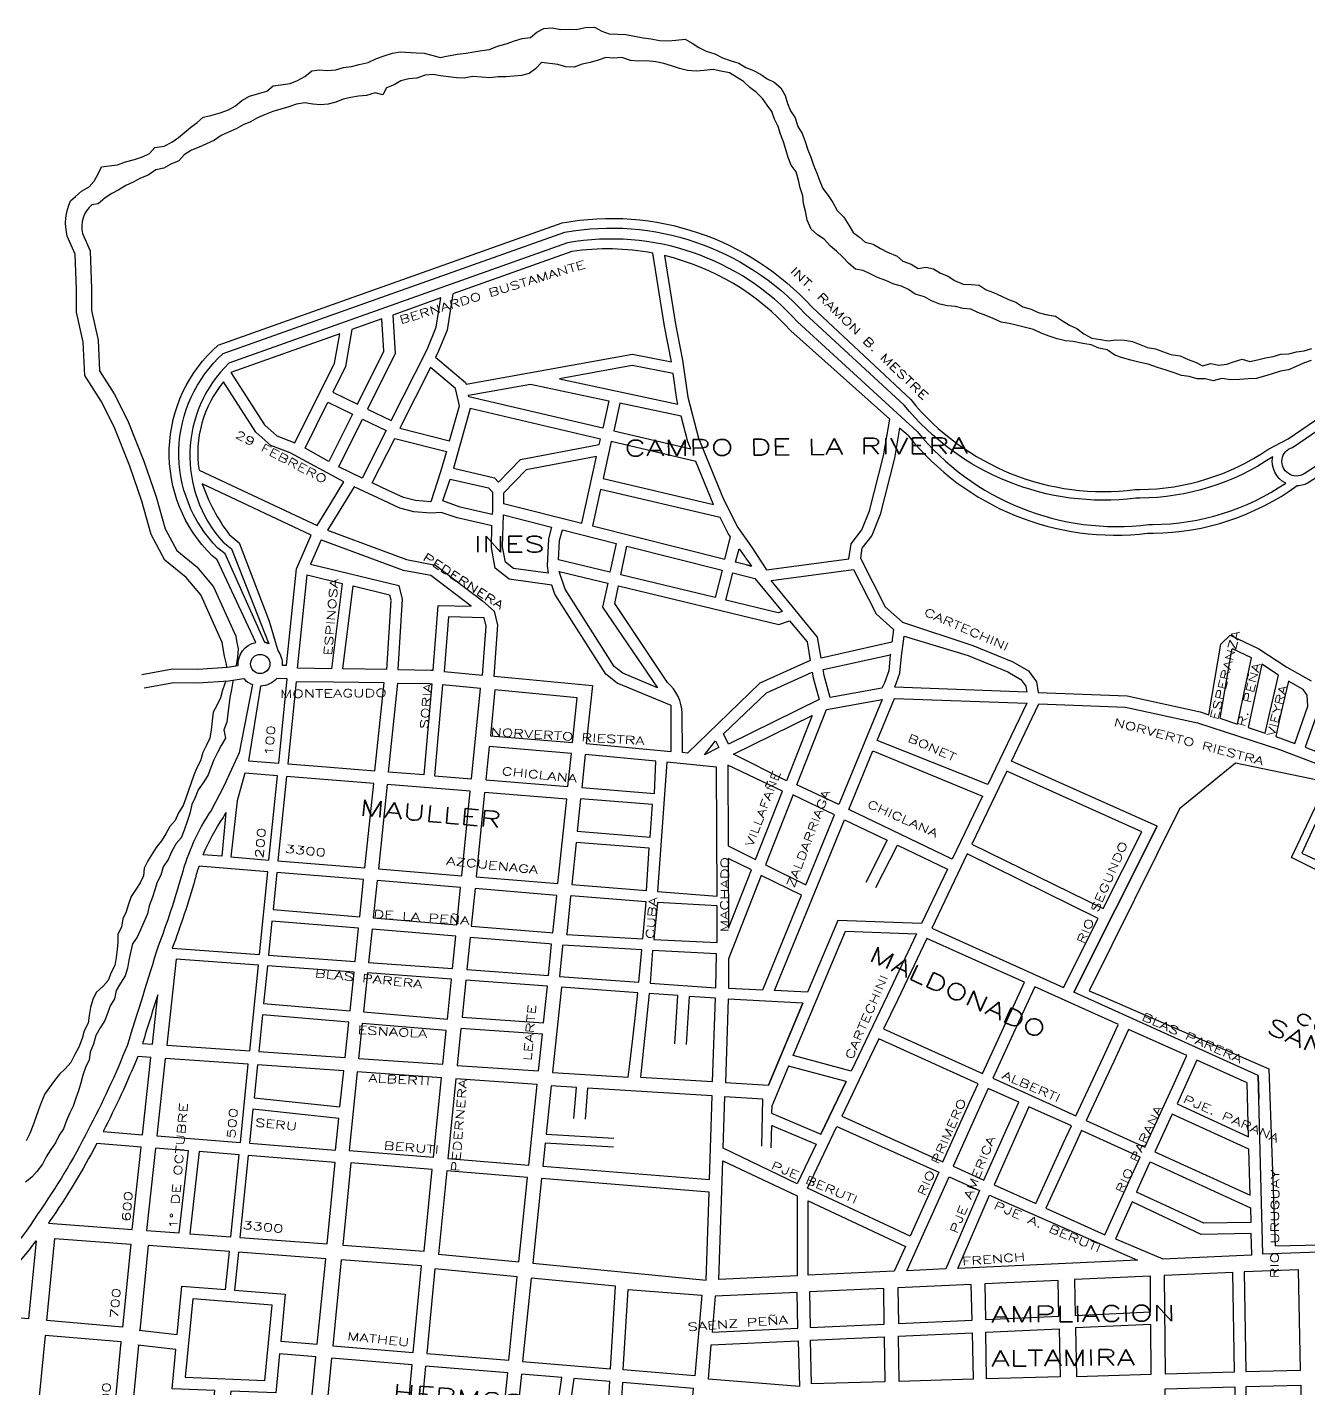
# Model space of a CAD drawing. Header units: millimetres. Extents: x 4374322 to 4409026, y 6503580 to 6534206.
# Drawn here: x 4391375 to 4392975, y 6524267 to 6525968 of the extents above; entities that cross this region are included whole.
import ezdxf

# ---------------------------------------------------------------- set-up
doc = ezdxf.new("R2010")
doc.units = ezdxf.units.MM
for name, color, linetype in [('LINEA CALLE', 252, 'Continuous'), ('NOMBRE BARRIO', 8, 'Continuous'), ('NOMBRE CALLE', 252, 'Continuous'), ('RIO', 252, 'Continuous')]:
    doc.layers.add(name, color=color, linetype=linetype)
doc.styles.add('ROMANS', font='romans')

msp = doc.modelspace()

# ---------------------------------------------------------------- linework, layer by layer
at = {"layer": 'LINEA CALLE', "transparency": 33554687}
for p, q in [((4392273.2, 6525296.2), (4392279.5, 6525294.7)), ((4392452.8, 6525184.6), (4392452.7, 6525183.8)), ((4392458, 6525129.3), (4392458.7, 6525129.3)), ((4392786, 6524969.6), (4392681.8, 6524762.3)), ((4392912.3, 6524658.3), (4392913.1, 6524628.7)), ((4392810.9, 6524622.7), (4392900.3, 6524581.8)), ((4392697.3, 6524602.1), (4392770.5, 6524568.8)), ((4391760.6, 6524568.5), (4391760.1, 6524569.5)), ((4391575.9, 6524564.1), (4391575.9, 6524564.1)), ((4391759.4, 6524549.4), (4391759.4, 6524549.4)), ((4392783.2, 6524562.9), (4392902.2, 6524508.7)), ((4392226.4, 6524512.5), (4392016.9, 6524529.6)), ((4391564.3, 6524461.6), (4391564.3, 6524461.6)), ((4392101, 6524414.4), (4392101.5, 6524414.4))]:
    msp.add_line(p, q, dxfattribs=at)
for points in [[(4391517.7, 6525159.4), (4391556.2, 6525166.1), (4391587.7, 6525165.9), (4391624.3, 6525168.5), (4391638.2, 6525170.3, -0.37616), (4391660, 6525199.3, -1.910543), (4391660, 6525199.3), (4391611.9, 6525302.3), (4391605.3, 6525307.8, -0.434443), (4391613.1, 6525570.7), (4392042.9, 6525723.5, -0.258893), (4392355, 6525618.1), (4392478.3, 6525502.6)], [(4392486.2, 6525462.9), (4392336.7, 6525600, 0.258136), (4392049.5, 6525698.5), (4391626.6, 6525548.2, 0.404303), (4391619.3, 6525324.7), (4391629.8, 6525316.1), (4391676.5, 6525197.6, 0.004499), (4391671.4, 6525199.3), (4391671.4, 6525199.3), (4391621.7, 6525309.8), (4391612.9, 6525317, -0.428273), (4391619.4, 6525560.2), (4392046, 6525711.8, -0.258551), (4392346.4, 6525609.6), (4392469.9, 6525495.8)], [(4392478.3, 6525502.6, 0.259177), (4392758.6, 6525390.2), (4392764.4, 6525390.3, 0.146905), (4392924.4, 6525440.2), (4392949.6, 6525453.6), (4393034.9, 6525512)], [(4392486.2, 6525462.9, 0.258673), (4392775.6, 6525346.5), (4392780.8, 6525346.6, 0.146887), (4392946.7, 6525398.3, -0.339004), (4392930.4, 6525431.2, -0.146887), (4392764.5, 6525379.5), (4392759.3, 6525379.4, -0.258673), (4392469.9, 6525495.8)], [(4392474.9, 6525457.7, 0.259818), (4392774.3, 6525335.8), (4392780.9, 6525335.8, 0.155263), (4392961.1, 6525395.2, 0.131823), (4392976.1, 6525399.8), (4392994.4, 6525411.7, -0.067168), (4393002.9, 6525409.3, 0.847588), (4393033.9, 6525428, -0.157), (4393032.5, 6525436.4), (4393049.9, 6525447.6, -0.059699), (4393053, 6525446.4), (4393074.8, 6525420.7), (4393120.1, 6525362.1, 0.332786), (4393262.1, 6525333.3, -0.364968), (4393330.5, 6525330.1, -0.180091), (4393392.7, 6525292.7), (4393490.1, 6525210.2)], [(4391626.9, 6525334), (4391639.5, 6525323.6), (4391676.7, 6525225.7), (4391687.6, 6525189, -0.176806), (4391693.2, 6525171), (4391698.5, 6525170.7), (4391711, 6525291.4), (4391729.3, 6525333.3), (4391593.1, 6525397.3)], [(4391645.1, 6525154.1, 0.12142), (4391656, 6525146.6), (4391639.4, 6525061.5), (4391620.2, 6525019.7), (4391604.2, 6524989.3, 0.083344), (4391567.3, 6524907.8, -0.023048), (4391538.2, 6524820, -0.001541), (4391499.3, 6524695.3, -0.025393), (4391450.4, 6524589.6, -0.035628), (4391387.6, 6524485.1, -0.08311), (4391296.8, 6524384.3, -0.11757), (4391174.9, 6524304.7, -0.038229), (4391030.4, 6524267.1, -0.014292), (4390989.4, 6524260.1)], [(4393113.5, 6524268.9), (4393113.4, 6524281.1, 0.350148), (4393100.4, 6524294.3), (4393037.2, 6524292.4), (4393034.5, 6524439.2), (4392918.2, 6524434.9), (4392913.1, 6524628.7), (4392912.3, 6524658.3), (4392912.3, 6524658.3), (4392681.8, 6524762.3), (4392786, 6524969.6), (4392604.1, 6525051), (4392604.1, 6525051), (4392604.1, 6525051), (4392638.4, 6525122.7), (4392746.7, 6525118.5), (4392836.3, 6525099), (4392938.9, 6525065.4), (4393013.4, 6525037.3), (4392966.8, 6524936), (4393059.3, 6524893.2), (4393027.4, 6524836.1, 0.406086), (4393034.6, 6524809.2), (4393304.4, 6524649.9)], [(4391619.2, 6524980.3), (4391622.6, 6524986.9), (4391617.7, 6524932.2), (4391594.4, 6524934.1, -0.051995), (4391619.2, 6524980.3)], [(4391518.5, 6524698.2), (4391530.9, 6524697.3), (4391537.6, 6524759.2, -0.000753), (4391518.5, 6524698.2)]]:
    msp.add_lwpolyline(points, format="xyb", dxfattribs=at)
for points in [[(4392054.7, 6525687.7), (4391906.1, 6525634.9)], [(4391906.1, 6525634.9), (4391899.1, 6525589.2), (4391886.7, 6525559.4), (4391884.7, 6525555.5), (4391922.2, 6525524.1), (4391922.7, 6525521.8), (4392130.5, 6525559.4), (4392179.2, 6525549.9), (4392170.8, 6525594.5), (4392156, 6525685.7)], [(4392170.7, 6525682.6), (4392184.6, 6525596.9), (4392193, 6525552), (4392199.6, 6525505.6), (4392213.3, 6525454.3), (4392244.3, 6525378.4), (4392262.1, 6525342.7), (4392279.3, 6525318.8), (4392298, 6525290), (4392401.1, 6525303.9), (4392403.9, 6525322.6), (4392417.3, 6525339.8), (4392426.6, 6525363.6), (4392444.4, 6525432.2), (4392452, 6525478.2)], [(4391831.2, 6525608.3), (4391834.2, 6525560.4), (4391799.7, 6525490.9), (4391829.2, 6525476.5), (4391874, 6525565.3), (4391885.6, 6525593), (4391891.1, 6525629.6)], [(4391891.1, 6525629.6), (4391831.2, 6525608.3)], [(4391780, 6525590.1), (4391772.1, 6525543.9), (4391756.4, 6525512.1), (4391787.1, 6525497.1), (4391820, 6525563.3), (4391817.5, 6525603.4)], [(4391817.5, 6525603.4), (4391780, 6525590.1)], [(4392452, 6525478.2), (4392328.6, 6525588.5)], [(4391629.1, 6525536.5), (4391670.9, 6525471), (4391686.2, 6525457.3), (4391709, 6525448.8), (4391758.6, 6525548.3), (4391764.9, 6525584.7)], [(4391764.9, 6525584.7), (4391629.1, 6525536.5)], [(4392181.3, 6525535.3), (4392130.4, 6525545.2), (4392039.5, 6525528.7), (4392187.4, 6525497), (4392185.9, 6525502.8), (4392181.3, 6525535.3)], [(4391589.3, 6525414.6), (4391736.7, 6525345.3), (4391736.7, 6525345.3), (4391753.4, 6525372.5), (4391770.2, 6525399.8), (4391703.2, 6525436), (4391678.8, 6525445.1), (4391660.1, 6525461.8), (4391619.9, 6525524.9)], [(4392101.3, 6525501.1), (4392093.6, 6525467), (4391926.2, 6525506.3), (4391925.8, 6525508.1), (4392003.3, 6525522.1), (4392101.3, 6525501.1)], [(4392191.5, 6525481.8), (4392114.9, 6525498.2), (4392107.3, 6525463.8), (4392203.5, 6525441.3), (4392200, 6525449.8), (4392191.5, 6525481.8)], [(4392464.3, 6525467.1), (4392458.1, 6525429.3), (4392440, 6525359.3), (4392429.6, 6525332.8), (4392417.2, 6525316.9), (4392415.4, 6525304.6), (4392446.2, 6525243.6), (4392468.1, 6525224.4), (4392555.9, 6525195.5), (4392605.6, 6525175.1), (4392625.3, 6525163.7), (4392635.3, 6525150), (4392637.4, 6525136.8), (4392748.5, 6525132.4), (4392839.9, 6525112.5), (4392850.8, 6525108.9), (4392865.8, 6525197), (4392877.4, 6525208.2), (4392913.2, 6525191.4), (4392947.9, 6525168.3), (4392978.3, 6525151.1)], [(4392474.9, 6525457.7), (4392464.3, 6525467.1)], [(4392231.9, 6525371.8), (4392231.5, 6525372.6), (4392210, 6525425.4), (4392104.2, 6525450.1), (4392093.9, 6525403.9), (4392231.9, 6525371.8)], [(4391955.4, 6525344.9), (4391911.7, 6525354.8), (4391891.8, 6525361.8), (4391878.6, 6525360.9), (4391857.5, 6525362.5), (4391840, 6525367), (4391819.7, 6525376.5), (4391783, 6525393.8), (4391766.3, 6525366.6), (4391749.5, 6525339.4), (4391848.2, 6525302.8), (4391884.7, 6525296), (4391943.5, 6525251.4), (4391957.9, 6525238.2), (4391962.2, 6525221), (4391957.4, 6525157.1), (4391993.3, 6525153.7), (4392080.6, 6525145.3), (4392073, 6525073.2), (4392179.1, 6525063), (4392178.8, 6525120.3), (4392111.7, 6525148.5), (4392097.3, 6525159.7), (4392033.8, 6525259.7), (4392030, 6525270.9), (4391976.5, 6525278.4), (4391959.3, 6525291.9), (4391954.4, 6525317.7), (4391955.1, 6525345)], [(4391741.9, 6525327.4), (4391728.6, 6525297.1), (4391838.9, 6525270.5), (4391842.8, 6525253.4), (4391837.4, 6525165.4), (4391879.2, 6525164.7), (4391881.7, 6525164.5), (4391888, 6525245.6), (4391929.3, 6525244.6), (4391878.9, 6525282.9), (4391844.5, 6525289.3), (4391742.2, 6525327.2)], [(4392263.8, 6525316.4), (4392279.5, 6525294.7), (4392259.5, 6525299.7), (4392263.8, 6525316.4)], [(4391828.7, 6525251.8), (4391823.3, 6525165.5), (4391768.7, 6525166.3), (4391781.9, 6525269.9), (4391827.2, 6525258.9), (4391828.6, 6525252.7)], [(4392469.9, 6525207.3), (4392549.8, 6525182.9), (4392599.4, 6525162.5), (4392615.7, 6525153.1), (4392622, 6525144.5), (4392623.1, 6525137.3), (4392458.5, 6525143.3), (4392464.6, 6525160.9), (4392466.6, 6525182.2), (4392469.9, 6525207.3)], [(4391520.6, 6525142.7), (4391557.6, 6525149.1), (4391588.3, 6525148.9), (4391626, 6525151.5), (4391645.1, 6525154.1)], [(4392950.3, 6525150.9), (4392947.7, 6525140.3), (4392939.5, 6525105.1), (4392934.4, 6525081.6), (4392957.9, 6525073.2), (4392974.1, 6525119.6), (4392973.3, 6525133.5), (4392968.5, 6525140.5), (4392950.3, 6525150.9)], [(4392388.3, 6524996.6), (4392336, 6525021.2), (4392373, 6525115.4), (4392380, 6525116.7), (4392442.4, 6525128.1), (4392388.3, 6524996.6)], [(4392988.3, 6525117.6), (4392971, 6525068.3), (4392988.2, 6525061.8)], [(4392159.7, 6525050.8), (4392071.7, 6525059.3), (4392067.4, 6525017.9), (4392158, 6525010.7), (4392159.7, 6525050.8)], [(4392330.9, 6525008.2), (4392296.7, 6524921.4), (4392347.1, 6524896.4), (4392383.1, 6524983.7), (4392331.1, 6525008.7)], [(4392155.5, 6524996.9), (4392065.9, 6525004), (4392061.7, 6524963.3), (4392152.7, 6524956.1), (4392155.5, 6524996.9)], [(4392434.8, 6524893), (4392461.5, 6524946), (4392524.1, 6524915.9), (4392491.7, 6524848), (4392387, 6524851.7), (4392349.3, 6524762.3), (4392308.1, 6524764.5), (4392395.7, 6524977.6), (4392448.8, 6524952.1), (4392422.3, 6524899.2)], [(4392054.9, 6524896.9), (4392148, 6524889.3), (4392151.7, 6524942.1), (4392060.3, 6524949.4), (4392060.3, 6524949.4), (4392054.9, 6524896.9)], [(4392250.5, 6524842.1), (4392279.2, 6524915), (4392250.2, 6524929.3), (4392250.5, 6524842.1)], [(4392669, 6524768), (4392712.5, 6524854.5), (4392548.7, 6524935), (4392504.4, 6524842.3), (4392669, 6524768)], [(4392048.3, 6524834.5), (4392143.7, 6524829), (4392147.1, 6524865.6), (4392147.8, 6524875.3), (4392053.5, 6524882.9), (4392053.4, 6524881.9), (4392048.5, 6524834.9), (4392048.4, 6524834.5)], [(4392026.2, 6524822.6), (4391927.8, 6524830.7), (4391923.8, 6524790.5), (4392025.7, 6524783.1), (4392029.7, 6524822.2), (4392026.1, 6524822.6)], [(4392043.8, 6524820.9), (4392043.4, 6524819.9), (4392039.5, 6524782.1), (4392138.6, 6524774.9), (4392142.4, 6524815.1), (4392043.7, 6524820.9)], [(4392498.4, 6524829.6), (4392461.5, 6524752.2), (4392444.4, 6524716.6), (4392567.9, 6524660.8), (4392609.3, 6524750.3), (4392620.3, 6524774.7), (4392587.4, 6524789.5), (4392498.4, 6524829.6)], [(4392024.3, 6524769.9), (4391922.5, 6524777.3), (4391917.9, 6524731.1), (4392019.6, 6524724), (4392024.3, 6524769.9)], [(4392137.4, 6524761.7), (4392041.8, 6524768.6), (4392030.8, 6524662.2), (4392030.7, 6524662), (4392125.1, 6524656), (4392127.3, 6524672.8), (4392130.5, 6524700.9), (4392133.6, 6524726.3), (4392137.5, 6524761.7)], [(4392183.7, 6524698), (4392187.4, 6524758.1), (4392151.3, 6524760.7), (4392140.5, 6524656.1), (4392230.8, 6524650.6), (4392234.2, 6524754.7), (4392201.4, 6524757), (4392197.7, 6524697.1)], [(4392343.5, 6524748.5), (4392300.4, 6524646.2), (4392343.5, 6524748.5), (4392250.3, 6524753.5), (4392246.8, 6524649.5), (4392300.4, 6524646.2)], [(4392737.6, 6524721.9), (4392633.1, 6524769), (4392622.1, 6524744.7), (4392580.9, 6524654.9), (4392647, 6524624.8), (4392684.5, 6524607.9), (4392719, 6524681.6), (4392737.5, 6524721.6)], [(4392750.2, 6524715.9), (4392731.8, 6524675.9), (4392697.3, 6524602.1), (4392770.5, 6524568.8), (4392805.1, 6524643.5), (4392823, 6524683.1), (4392750.2, 6524715.9)], [(4392397.6, 6524650.9), (4392366, 6524585), (4392397.6, 6524650.9), (4392325.7, 6524670.1), (4392304.6, 6524619.9), (4392304.4, 6524611.2), (4392366, 6524585)], [(4392106.8, 6524568.8), (4392021.5, 6524573.9), (4392018.5, 6524545), (4392226.9, 6524528.3), (4392230.4, 6524632.8), (4392074.6, 6524642.5), (4392071.5, 6524603.7)], [(4392057.5, 6524604.6), (4392060.6, 6524643.3), (4392028.9, 6524645.3), (4392022.7, 6524585.1), (4392107.5, 6524579.9)], [(4392304, 6524567.7), (4392304.6, 6524595.9), (4392360, 6524572.3), (4392336.3, 6524523.1), (4392244.1, 6524567.6), (4392246.2, 6524631.9), (4392246.2, 6524631.9), (4392293.1, 6524628.9), (4392291.8, 6524570)], [(4392783.2, 6524562.9), (4392902.2, 6524508.7), (4392900.7, 6524566.2), (4392805, 6524610), (4392783.3, 6524563)], [(4392760.6, 6524513.2), (4392767.8, 6524529), (4392777.4, 6524550.3), (4392902.6, 6524493.1), (4392903.1, 6524474.7), (4392844.2, 6524473.7), (4392760.3, 6524512.5)], [(4391999.6, 6524531), (4391898.6, 6524539.2), (4391888.2, 6524435), (4391988.7, 6524425.3), (4391999.6, 6524531)], [(4391514.6, 6524339.9), (4391562.1, 6524334.6), (4391567.8, 6524395.2), (4391622.4, 6524390.9), (4391627.2, 6524438.4), (4391525.5, 6524445.9), (4391515.3, 6524339.8)], [(4392894.7, 6524413), (4392897, 6524288.4), (4392965, 6524290.3), (4392962.7, 6524415.6), (4392894.7, 6524413)], [(4392553.9, 6524397.2), (4392462.3, 6524393), (4392462.8, 6524348.4), (4392462.8, 6524348.4), (4392554.8, 6524352.6), (4392553.9, 6524397.2)], [(4392684.1, 6524342.8), (4392685.3, 6524282.4), (4392778.5, 6524285), (4392778, 6524347.1), (4392684.1, 6524342.8)], [(4392571.9, 6524337.6), (4392663.8, 6524341.9), (4392665, 6524281.8), (4392573, 6524279.2), (4392571.9, 6524337.6)], [(4391513.5, 6524321.3), (4391503.5, 6524217.9), (4391603.3, 6524209.8), (4391608.8, 6524264.8), (4391555.7, 6524266.8), (4391560.4, 6524316.1), (4391512.6, 6524321.4)]]:
    msp.add_lwpolyline(points, dxfattribs=at)
for points in [[(4391878.3, 6525542.7), (4391840.1, 6525467), (4391902.1, 6525451.3), (4391914.4, 6525495), (4391909.6, 6525516.4)], [(4391721.7, 6525441.8), (4391750.2, 6525499.5), (4391780.9, 6525484.5), (4391751.5, 6525425.3)], [(4392089, 6525446.4), (4392090.6, 6525453.3), (4391927.9, 6525491.5), (4391906.9, 6525416.8), (4391958.4, 6525405), (4391963.4, 6525399.5), (4391990.9, 6525427.8)], [(4391763.8, 6525418.5), (4391793.5, 6525478.4), (4391822.9, 6525464), (4391792.9, 6525404.6)], [(4391825.6, 6525389.2), (4391805.5, 6525398.7), (4391833.6, 6525454.2), (4391898.3, 6525437.8), (4391891, 6525412.3), (4391878.7, 6525374.9), (4391859.8, 6525376.4), (4391844.7, 6525380.2)], [(4391997.9, 6525414.9), (4391969.7, 6525385.8), (4391969.7, 6525372.9), (4392067.2, 6525348.2), (4392085.7, 6525431.5)], [(4391955.7, 6525364), (4391955.5, 6525359.3), (4391915.6, 6525368.3), (4391893.8, 6525376), (4391902.9, 6525403.4), (4391951, 6525392.3), (4391955.7, 6525387.2)], [(4392090.9, 6525390.2), (4392080.7, 6525344.8), (4392245.9, 6525303.1), (4392253.1, 6525331.2), (4392250.1, 6525335.4), (4392240, 6525355.5)], [(4391982.2, 6525291.7), (4391972.1, 6525299.7), (4391968.4, 6525318.8), (4391969.5, 6525358.5), (4392029.5, 6525343.3), (4392025.6, 6525328.7), (4392024.1, 6525295.1), (4392025.2, 6525285.7)], [(4392039.6, 6525326.6), (4392043.1, 6525339.9), (4392110.1, 6525323), (4392102.5, 6525287.1), (4392038.4, 6525302.5)], [(4392242.5, 6525289.5), (4392233.8, 6525255.4), (4392116.2, 6525283.8), (4392123.6, 6525319.5)], [(4391712.2, 6525167.1), (4391724.3, 6525283.7), (4391768.2, 6525273.1), (4391754.6, 6525166.5)], [(4392107.8, 6525169.3), (4392046.5, 6525265.8), (4392039, 6525288), (4392099.7, 6525273.3), (4392093.4, 6525243.3), (4392162.1, 6525142.5), (4392118.8, 6525160.7)], [(4392317.5, 6525238), (4392312.8, 6525236.4), (4392247.4, 6525252.1), (4392256.1, 6525286.1), (4392283.5, 6525279.2)], [(4392366.3, 6525179.7), (4392361.8, 6525205.9), (4392303.9, 6525276.7), (4392406.8, 6525290.5), (4392435, 6525234.8), (4392456.8, 6525215.6), (4392454.7, 6525199.5)], [(4391895.6, 6525163.1), (4391943.5, 6525158.5), (4391948, 6525219.7), (4391945.4, 6525230.2), (4391900.9, 6525231.3)], [(4392442.2, 6525142.3), (4392377.4, 6525130.4), (4392370.2, 6525157.8), (4392368.8, 6525165.4), (4392452.7, 6525183.8), (4392450.8, 6525163.9), (4392445.6, 6525148.8)], [(4392864.3, 6525104.5), (4392886.4, 6525097.3), (4392904.1, 6525180.2), (4392880.2, 6525191.4), (4392878.8, 6525190.1)], [(4392250.8, 6525072.2), (4392244.4, 6525085.1), (4392297.9, 6525136.4), (4392355.1, 6525162.3), (4392356.5, 6525155.2), (4392363.7, 6525127.8)], [(4392916.7, 6525172.2), (4392899.8, 6525092.9), (4392921.1, 6525086), (4392925.8, 6525108.2), (4392934.1, 6525143.6), (4392937.7, 6525158.3)], [(4391820.4, 6525148.6), (4391757.1, 6525149.5), (4391710.5, 6525150.2), (4391700.1, 6525047.6), (4391747.9, 6525043.7), (4391809, 6525038.8)], [(4391837.4, 6525148.3), (4391877.5, 6525147.8), (4391880.2, 6525147.6), (4391870.2, 6525033.8), (4391825.8, 6525037.4)], [(4391883.5, 6525032.8), (4391929.5, 6525029), (4391940.8, 6525141.7), (4391893.4, 6525146.3)], [(4391958.9, 6525140), (4391953.1, 6525082.7), (4392055.8, 6525074.4), (4392061.6, 6525130.1)], [(4392574.7, 6525021.9), (4392436.5, 6525076.8), (4392458, 6525129.3), (4392623.1, 6525123.3)], [(4392257, 6525059.6), (4392355.1, 6525108), (4392323, 6525026.4)], [(4392238.5, 6525068), (4392220.5, 6525059), (4392234.5, 6525076.5)], [(4392054.4, 6525060.7), (4391951.7, 6525069.1), (4391947.6, 6525027.6), (4392050.1, 6525019.3)], [(4392530.1, 6524928.5), (4392401, 6524990.6), (4392431.1, 6525063.9), (4392567.8, 6525007.4)], [(4392173.6, 6525049.5), (4392162, 6524888.2), (4392236.3, 6524882.1), (4392235.8, 6525043.5)], [(4392249.8, 6525045.9), (4392250.1, 6524945), (4392284.3, 6524928), (4392317.9, 6525013.4)], [(4391628.9, 6524931.3), (4391676.6, 6524927.4), (4391687.2, 6525032.8), (4391646.6, 6525036.1), (4391637, 6525001.3)], [(4391796.4, 6524917.6), (4391807.4, 6525023.1), (4391698.5, 6525031.9), (4391687.8, 6524926.5)], [(4392598.1, 6525038.4), (4392554.6, 6524947.4), (4392718.8, 6524867), (4392767, 6524962.8)], [(4391813.2, 6524916.3), (4391917.3, 6524907.8), (4391927.9, 6525013.3), (4391824.2, 6525021.7)], [(4392048.5, 6525003.6), (4391946, 6525011.9), (4391935.4, 6524906.3), (4392037.6, 6524898)], [(4391794.8, 6524903), (4391686.4, 6524911.9), (4391681.7, 6524865.5), (4391790, 6524856.6)], [(4392250.7, 6524767.5), (4392293.3, 6524765.3), (4392341.9, 6524883.4), (4392291.6, 6524908.3), (4392250.6, 6524804.1)], [(4391806.8, 6524855.2), (4391911.2, 6524846.5), (4391915.9, 6524893.2), (4391811.7, 6524901.7)], [(4392031.2, 6524836.5), (4392036.1, 6524883.3), (4391934, 6524891.7), (4391929.3, 6524845), (4392027.4, 6524836.9)], [(4392236.4, 6524870.2), (4392161.8, 6524874.5), (4392157.2, 6524828.2), (4392236.5, 6524824.2)], [(4391788.5, 6524842.2), (4391680.2, 6524851.2), (4391675.9, 6524808.5), (4391784.2, 6524800.6)], [(4391801, 6524799.4), (4391905.7, 6524791.8), (4391909.8, 6524832.2), (4391805.4, 6524840.9)], [(4392485.6, 6524835.4), (4392448.6, 6524757.9), (4392403.7, 6524663.8), (4392331.2, 6524683.1), (4392396.7, 6524838.7)], [(4391548.8, 6524696.1), (4391652.5, 6524688.9), (4391663.3, 6524796.2), (4391560.5, 6524803.6)], [(4392234.7, 6524767.9), (4392235.6, 6524810.2), (4392155.8, 6524814.3), (4392152.7, 6524773.8)], [(4391782.8, 6524787.5), (4391674.6, 6524795.3), (4391669.8, 6524748.1), (4391777.8, 6524739)], [(4391794.6, 6524737.6), (4391899.4, 6524728.8), (4391904.4, 6524778.6), (4391799.7, 6524786.3)], [(4391776.3, 6524724.8), (4391668.4, 6524733.9), (4391663.8, 6524688.1), (4391771.7, 6524680.6)], [(4391788.5, 6524679.5), (4391893.7, 6524672.2), (4391898, 6524714.6), (4391793.1, 6524723.4)], [(4392018.1, 6524709.9), (4391916.4, 6524716.9), (4391911.8, 6524670.9), (4391911.8, 6524670.9), (4392013.4, 6524663.9)], [(4392438.4, 6524703.9), (4392426.9, 6524679.9), (4392392.1, 6524607.3), (4392518.3, 6524550.3), (4392551.8, 6524624.6), (4392562.3, 6524648)], [(4391536.5, 6524582.8), (4391640.9, 6524574.5), (4391650.8, 6524672.2), (4391547, 6524679.4)], [(4391769.9, 6524663.9), (4391662.1, 6524671.4), (4391657.9, 6524630.4), (4391765.2, 6524618.9)], [(4392835.8, 6524677.4), (4392818.6, 6524639.5), (4392810.9, 6524622.7), (4392900.3, 6524581.8), (4392898.6, 6524649.2)], [(4391776.6, 6524564.7), (4391882.1, 6524556.1), (4391892, 6524655.5), (4391786.8, 6524662.8)], [(4392001.2, 6524546.4), (4392011.6, 6524647.2), (4391910.1, 6524654.2), (4391900.2, 6524554.6)], [(4392613.1, 6524624.9), (4392575.1, 6524642.2), (4392564.6, 6524619), (4392531.1, 6524544.8), (4392569.5, 6524527.5), (4392603, 6524602.2)], [(4391763.8, 6524604.7), (4391656.5, 6524616.1), (4391652.2, 6524573.6), (4391759.6, 6524565)], [(4392615.8, 6524596.6), (4392582.3, 6524521.8), (4392634.4, 6524498.5), (4392668.7, 6524573.1), (4392678.9, 6524595.3), (4392625.9, 6524619.2)], [(4392349.2, 6524517.5), (4392386.1, 6524594.7), (4392513.4, 6524537.3), (4392477.4, 6524457.6)], [(4392691.6, 6524589.5), (4392681.5, 6524567.5), (4392647.1, 6524492.7), (4392720.9, 6524459.3), (4392755, 6524534.7), (4392764.7, 6524556.1)], [(4391575.9, 6524564.1), (4391534.9, 6524567.4), (4391523.7, 6524464.6), (4391564.3, 6524461.6)], [(4391577.6, 6524460.6), (4391629, 6524456.8), (4391639.4, 6524559.1), (4391589.2, 6524563.1)], [(4391749.3, 6524447.8), (4391759.4, 6524549.4), (4391650.6, 6524558.2), (4391640.3, 6524455.9)], [(4391779, 6524549), (4391768.8, 6524446.4), (4391870.3, 6524438.9), (4391880.5, 6524540.7)], [(4392238.6, 6524403.5), (4392243.5, 6524551.5), (4392336.3, 6524508.1), (4392336.4, 6524408.1), (4392238.6, 6524403.5), (4392238.6, 6524403.5)], [(4392564, 6524514.5), (4392521.9, 6524416.6), (4392473.3, 6524414.3), (4392526.2, 6524531.5)], [(4392222.7, 6524402.7), (4392226.4, 6524512.5), (4392016.9, 6524529.6), (4392016.9, 6524529.6), (4392006, 6524423.6)], [(4392350.3, 6524408.7), (4392350.1, 6524501.7), (4392471.7, 6524444.8), (4392457.7, 6524413.8)], [(4392537, 6524417.3), (4392576.8, 6524508.9), (4392761.3, 6524427.7)], [(4392903.5, 6524460.7), (4392841.2, 6524459.6), (4392754.9, 6524500.4), (4392733.9, 6524454.2), (4392793.3, 6524429.1), (4392894.4, 6524433.8), (4392904.2, 6524434.3)], [(4391503.9, 6524447.5), (4391493.8, 6524343.9), (4391398.9, 6524352.1), (4391409, 6524454.6)], [(4391736.8, 6524322.4), (4391747.5, 6524429.4), (4391638.4, 6524437.5), (4391633.6, 6524390), (4391696.9, 6524385), (4391691.2, 6524326.2)], [(4391856.9, 6524312.3), (4391867.1, 6524420.6), (4391766.9, 6524428), (4391756.3, 6524320.7)], [(4391986.8, 6524406.9), (4391883.6, 6524416.8), (4391873.6, 6524310.9), (4391976, 6524302.4)], [(4392795, 6524408.4), (4392795.9, 6524285.5), (4392882.6, 6524288), (4392880.5, 6524412.3)], [(4392103.2, 6524291.7), (4392109.6, 6524395.1), (4392004.1, 6524405.2), (4391993.3, 6524300.9)], [(4392570.7, 6524398), (4392571.6, 6524353.4), (4392663.4, 6524357.6), (4392662.5, 6524402.2)], [(4392683.8, 6524358.6), (4392777.9, 6524362.9), (4392777.6, 6524407.5), (4392682.9, 6524403.2)], [(4391680.5, 6524371.3), (4391581.4, 6524379.1), (4391572.1, 6524281.2), (4391671.4, 6524277.3)], [(4392125.2, 6524391), (4392217.4, 6524383.8), (4392208.4, 6524283), (4392119, 6524290.4)], [(4392233.9, 6524382.4), (4392230.3, 6524337.6), (4392337.4, 6524342.6), (4392336.4, 6524387.1)], [(4392351.8, 6524387.8), (4392352.8, 6524343.3), (4392444.9, 6524347.5), (4392444.5, 6524392.1)], [(4391397.1, 6524333.6), (4391386.6, 6524227.5), (4391481.8, 6524219.7), (4391492.1, 6524325.4)], [(4392354.3, 6524272.9), (4392353.1, 6524327.5), (4392445.1, 6524331.7), (4392445.7, 6524275.5)], [(4392463.6, 6524276.1), (4392463, 6524332.6), (4392555.1, 6524336.8), (4392556.2, 6524278.7)], [(4391685, 6524261.8), (4391628.8, 6524264), (4391623.2, 6524208.2), (4391724.7, 6524199.9), (4391735.3, 6524306.7), (4391689.7, 6524310.5)], [(4392225.6, 6524278.8), (4392229.1, 6524321.7), (4392337.8, 6524326.8), (4392339.1, 6524269.9)], [(4391754.7, 6524305), (4391744.1, 6524198.3), (4391845.3, 6524190), (4391855.4, 6524296.6)], [(4391872.1, 6524295.2), (4391862, 6524188.6), (4391963.7, 6524180.3), (4391975.1, 6524286.6)], [(4391992.2, 6524285.2), (4391980.8, 6524178.9), (4392027.4, 6524175.1), (4392042.5, 6524281)], [(4392057.5, 6524279.7), (4392042.4, 6524173.9), (4392095.7, 6524169.5), (4392102.2, 6524276)], [(4392118, 6524274.7), (4392111.4, 6524168.2), (4392197.5, 6524161.2), (4392207, 6524267.2)], [(4392796.3, 6524221.1), (4392796, 6524266.7), (4392882.9, 6524269.1), (4392883.6, 6524222.6)], [(4392897.3, 6524269.6), (4392965.4, 6524271.5), (4392966.5, 6524209), (4392898.4, 6524206.7)]]:
    msp.add_lwpolyline(points, close=True, dxfattribs=at)
for points in [[(4392955, 6525442.8), (4393040.7, 6525501.4, -0.715135), (4393065.6, 6525472.1), (4392969.6, 6525409.9, -1.147536)], [(4392199.3, 6525061.1), (4392193.1, 6525061.7), (4392192.8, 6525110.8, 0.204177), (4392174.4, 6525149.2), (4392108.7, 6525248), (4392113.3, 6525270.1), (4392313.5, 6525221.8), (4392326.9, 6525226.4), (4392348.7, 6525199.9), (4392352.6, 6525176.6), (4392289.9, 6525148.2)], [(4391666, 6525144.8), (4391650.9, 6525051.5), (4391688.8, 6525048.5), (4391699.5, 6525153.6), (4391686.5, 6525154.3, -0.214315)], [(4391584.1, 6524903.2, -0.022166), (4391555.7, 6524817.3), (4391664.7, 6524809.3), (4391675.1, 6524912.8), (4391589.1, 6524919.8, 0.017155)], [(4391469.3, 6524588.2), (4391518.6, 6524584.3), (4391529.1, 6524680.6), (4391512.6, 6524681.8, -0.022139)], [(4391402.1, 6524475.4, -0.001154), (4391401, 6524473.7), (4391505.8, 6524465.9), (4391517, 6524568.9), (4391461.5, 6524573.3, -0.032812)], [(4391308.5, 6524371.5, 0.065277), (4391385.8, 6524451.7), (4391376.2, 6524354.1), (4391297.9, 6524360.8, 0.011366)]]:
    msp.add_lwpolyline(points, format="xyb", close=True, dxfattribs=at)
at = {"layer": 'LINEA CALLE', "linetype": 'Continuous', "ltscale": 0.2, "transparency": 33554687}
msp.add_lwpolyline([(4392719.9, 6524756.3), (4392925.4, 6524666.5), (4392933.5, 6524445.5), (4393046.8, 6524447.9), (4393049.1, 6524305.3), (4393122.5, 6524305.8), (4393124.7, 6524281.6), (4393310.7, 6524284.5), (4393297.1, 6524643.5), (4393000.4, 6524812.3), (4393038.3, 6524888), (4392954, 6524930.6), (4392998.6, 6525024.7), (4392883.9, 6525048.4), (4392813.9, 6524991.6), (4392701.3, 6524764.2), (4392719.9, 6524756.3)], dxfattribs=at)
at = {"layer": 'LINEA CALLE', "transparency": 33554687}
msp.add_circle((4391665.7, 6525172.4), 12, dxfattribs=at)
for centre, radius, start, end in [((4392099.4, 6525383.3), 307.6, 79.387, 98.3434), ((4392099.4, 6525383.3), 307.6, 41.832, 76.5893), ((4391726.3, 6525435.9), 138.7, 140.1092, 188.8557), ((4391812.1, 6525473.5), 231.8, 199.1767, 216.9889), ((4391665.7, 6525172.4), 27.5, 66.8496, 78.0776)]:
    msp.add_arc(centre, radius, start, end, dxfattribs=at)
at = {"layer": 'RIO', "transparency": 33554687}
for points in [[(4391624.1, 6525168.4), (4391623.7, 6525172), (4391620.9, 6525182.1), (4391618.1, 6525199.2), (4391591.3, 6525258.8), (4391573.1, 6525280.5), (4391546.5, 6525302.1), (4391529.3, 6525334.2), (4391517.7, 6525375.8), (4391502.8, 6525419.4), (4391483.1, 6525468.6), (4391467.1, 6525500.6), (4391446.4, 6525532.6), (4391444.5, 6525574.6), (4391436, 6525612), (4391436, 6525640.7), (4391434.5, 6525684.4), (4391424.7, 6525706.7, -0.171094), (4391428.6, 6525750.9), (4391434.9, 6525756.3), (4391442.3, 6525763.1), (4391451.8, 6525768.4), (4391458.2, 6525775.7), (4391463.1, 6525784.5), (4391467.4, 6525793.3), (4391477.1, 6525794.6), (4391487.2, 6525795.9), (4391497.3, 6525799.7), (4391508.4, 6525802.5), (4391518.4, 6525805.9), (4391527.5, 6525810.2), (4391533.9, 6525817.5), (4391545.5, 6525819.3), (4391555.1, 6525824.2), (4391563.6, 6525830), (4391578.5, 6525842.6), (4391586.9, 6525849), (4391594.4, 6525855.3), (4391604, 6525857.6), (4391615.6, 6525860.9), (4391626.2, 6525864.8), (4391634.7, 6525869.6), (4391642.6, 6525876.4), (4391652.2, 6525881.8), (4391662.3, 6525884.6), (4391673.9, 6525888), (4391681.8, 6525894.8), (4391691.4, 6525896.1), (4391703.1, 6525897.4), (4391712.1, 6525901.2), (4391721.2, 6525906.1), (4391730.1, 6525913.4), (4391739.8, 6525914.7), (4391749.4, 6525914), (4391760.1, 6525914.8), (4391769.7, 6525917.6), (4391779.8, 6525918.9), (4391789.4, 6525921.2), (4391800.5, 6525924), (4391811.1, 6525928.9), (4391820.6, 6525932.2), (4391830.7, 6525935.5), (4391840.3, 6525937.3), (4391860.7, 6525935.8), (4391870.4, 6525935.6), (4391880.1, 6525932.8), (4391890.4, 6525930), (4391900.5, 6525932.3), (4391912.1, 6525934.2), (4391922.8, 6525935.5), (4391932.4, 6525937.3), (4391942.5, 6525938.6), (4391952.1, 6525939.9), (4391962.2, 6525944.2), (4391972.8, 6525947), (4391983.4, 6525950.9), (4391993, 6525953.7), (4392003.1, 6525955), (4392011, 6525961.8), (4392020.1, 6525966.1), (4392030.2, 6525966.9), (4392041, 6525965.2), (4392051.1, 6525965.5), (4392060.8, 6525965.2), (4392071.4, 6525967.5), (4392083.1, 6525967.9), (4392092.4, 6525963), (4392101.6, 6525959.7), (4392112.3, 6525959), (4392122.5, 6525958.8), (4392133.2, 6525956.5), (4392144, 6525954.8), (4392154.2, 6525953.5), (4392164.4, 6525951.2), (4392175.1, 6525951), (4392184.7, 6525951.8), (4392196.4, 6525953.1), (4392205.2, 6525947.8), (4392213.5, 6525942.4), (4392222.7, 6525938.1), (4392233.5, 6525934.8), (4392243.3, 6525929.5), (4392252.6, 6525926.2), (4392263.3, 6525922.9), (4392272.1, 6525917.5), (4392281.9, 6525913.7), (4392290.6, 6525909.4), (4392298.9, 6525903.5), (4392307.7, 6525899.2), (4392316, 6525892.3), (4392321.4, 6525882.7), (4392324.2, 6525872.6), (4392328, 6525863.6), (4392333.8, 6525854.6), (4392337.2, 6525844), (4392342.5, 6525835), (4392346.3, 6525824.9), (4392349.7, 6525814.8), (4392353.5, 6525805.7), (4392356.8, 6525795.6), (4392361.1, 6525785.6), (4392364.5, 6525775.5), (4392368.3, 6525766.4), (4392375.1, 6525757.5), (4392380.9, 6525749), (4392386.3, 6525738.9), (4392394.7, 6525730.5), (4392401, 6525720.5), (4392406.4, 6525711.5), (4392414.2, 6525705.6), (4392421.5, 6525699.2), (4392431.2, 6525696.9), (4392440.5, 6525691.5), (4392449.3, 6525686.7), (4392461.1, 6525681.9), (4392468.4, 6525675.5), (4392478.7, 6525671.7), (4392487.4, 6525666.4), (4392497.1, 6525668.2), (4392506.8, 6525665.9), (4392515.6, 6525660.5), (4392524.8, 6525656.7), (4392533.1, 6525651.3), (4392543.9, 6525647), (4392554.1, 6525646.3), (4392563.8, 6525645.5), (4392572.6, 6525639.7), (4392581.8, 6525636.4), (4392591.6, 6525632), (4392600.4, 6525627.7), (4392609.6, 6525624.4), (4392618.4, 6525618.5), (4392628.7, 6525615.8), (4392637.4, 6525611.4), (4392647.2, 6525609.1), (4392658.9, 6525606.9), (4392667.7, 6525601), (4392676.5, 6525595.7), (4392685.8, 6525591.3), (4392694.6, 6525585), (4392704.4, 6525579.6), (4392715.1, 6525577.9), (4392724.8, 6525576.1), (4392734.5, 6525577.4), (4392745.2, 6525576.7), (4392755.4, 6525575.4), (4392773.9, 6525567.8), (4392784.1, 6525566), (4392793.9, 6525562.2), (4392803.1, 6525558.9), (4392814.9, 6525557.2), (4392824.6, 6525552.9), (4392833.9, 6525549.6), (4392842.7, 6525544.7), (4392853.3, 6525547.6), (4392863, 6525545.8), (4392873.1, 6525547.1), (4392882.7, 6525550.4), (4392892.3, 6525553.2), (4392902, 6525550.4), (4392911.6, 6525552.2), (4392921.2, 6525555), (4392930.8, 6525556.3), (4392940.4, 6525559.6), (4392950.6, 6525559.9), (4392960.2, 6525562.2), (4392969.8, 6525563.5), (4392979.4, 6525566.3)], [(4392978.3, 6525551.5), (4392968.7, 6525548.2), (4392959.6, 6525543.8), (4392950.1, 6525540), (4392940, 6525538.2), (4392929.9, 6525534.9), (4392920.3, 6525532.1), (4392909.7, 6525529.2), (4392899.6, 6525528.5), (4392888.9, 6525527.7), (4392878.2, 6525527.4), (4392867, 6525529.1), (4392855.9, 6525526.3), (4392846.2, 6525528.5), (4392836, 6525528.8), (4392826.2, 6525531.6), (4392816.5, 6525532.8), (4392807.3, 6525536.1), (4392797.5, 6525539.4), (4392786.3, 6525542.7), (4392775, 6525547), (4392764.7, 6525549.2), (4392753, 6525552), (4392742.7, 6525554.7), (4392733, 6525558), (4392723.6, 6525564.9), (4392713.4, 6525566.7), (4392703.6, 6525571), (4392693.4, 6525572.7), (4392681.1, 6525575.4), (4392671.4, 6525576.2), (4392661.2, 6525578.5), (4392651, 6525581.7), (4392641.2, 6525585.6), (4392631.4, 6525590.4), (4392621.7, 6525592.7), (4392611.4, 6525595.4), (4392601.2, 6525597.7), (4392591, 6525599.5), (4392581.2, 6525603.8), (4392571.9, 6525607.6), (4392562.2, 6525611.4), (4392553.4, 6525615.7), (4392543.7, 6525616.5), (4392534, 6525618.8), (4392524.3, 6525620), (4392514.6, 6525621.8), (4392504.3, 6525626.1), (4392495.5, 6525631), (4392483.7, 6525634.2), (4392475.4, 6525640.1), (4392466.7, 6525644.4), (4392457, 6525646.7), (4392447.2, 6525651.5), (4392436.9, 6525655.3), (4392427.6, 6525659.6), (4392418.9, 6525664), (4392409.1, 6525665.8), (4392400.8, 6525672.7), (4392393, 6525681.1), (4392385.7, 6525688), (4392377.9, 6525694.4), (4392370, 6525702.9), (4392361.7, 6525708.7), (4392353.9, 6525715.7), (4392349, 6525726.7), (4392346.7, 6525737.9), (4392344.4, 6525747.5), (4392343.6, 6525757.1), (4392340.3, 6525767.2), (4392338, 6525776.8), (4392335.2, 6525787.4), (4392328.8, 6525795.4), (4392325, 6525805), (4392322.2, 6525815.1), (4392319.4, 6525824.7), (4392315.6, 6525834.2), (4392312.8, 6525843.8), (4392307.9, 6525852.8), (4392304.6, 6525862.4), (4392298.8, 6525870.4), (4392293, 6525878.9), (4392285.7, 6525886.3), (4392277.4, 6525892.7), (4392269.5, 6525900.2), (4392252, 6525910.9), (4392241.2, 6525913.1), (4392231.5, 6525914.9), (4392220.3, 6525913.6), (4392210.2, 6525912.8), (4392199.5, 6525914), (4392189.3, 6525916.3), (4392179.5, 6525919.6), (4392169.8, 6525922.4), (4392160, 6525924.7), (4392148.3, 6525925.9), (4392137.6, 6525925.6), (4392128, 6525926.3), (4392117.2, 6525930.1), (4392107.5, 6525929.3), (4392097.3, 6525930.1), (4392087.8, 6525926.8), (4392077.7, 6525923.9), (4392067.6, 6525921.6), (4392058, 6525917.8), (4392047.3, 6525918.5), (4392037.6, 6525921.3), (4392017.2, 6525923.8), (4392009.7, 6525916), (4392001.8, 6525910.2), (4391992.2, 6525907.4), (4391972.9, 6525905.8), (4391962.7, 6525906), (4391952.6, 6525904.7), (4391941.9, 6525905.5), (4391930.7, 6525906.2), (4391920.6, 6525904.4), (4391910.9, 6525904.6), (4391900.7, 6525905.9), (4391891, 6525907.1), (4391881.3, 6525908.9), (4391871.6, 6525908.1), (4391861.1, 6525904.3), (4391851.4, 6525903.5), (4391841.3, 6525900.7), (4391832.8, 6525895.9), (4391823.3, 6525892.1), (4391818.9, 6525883.3), (4391809.2, 6525886.1), (4391798.6, 6525882.7), (4391788.4, 6525881.9), (4391778.8, 6525880.2), (4391769.2, 6525877.9), (4391760.2, 6525874.1), (4391750.6, 6525871.8), (4391740.9, 6525871), (4391731.3, 6525871.7), (4391721.5, 6525873.5), (4391710.9, 6525871.7), (4391701.3, 6525868.4), (4391681.2, 6525862.7), (4391671.1, 6525858.4), (4391662.1, 6525854.6), (4391653.5, 6525849.8), (4391644.5, 6525846), (4391635.5, 6525841.1), (4391625.9, 6525836.8), (4391616.9, 6525832.5), (4391608.4, 6525826.7), (4391598.4, 6525822.3), (4391589.3, 6525818), (4391579.8, 6525814.2), (4391570.8, 6525808.3), (4391563.8, 6525801), (4391553.8, 6525796.7), (4391545.3, 6525791.8), (4391535.2, 6525789.5), (4391525.7, 6525783.2), (4391516.1, 6525779.3), (4391507.1, 6525774.5), (4391497.6, 6525770.2), (4391489.1, 6525764.9), (4391480.5, 6525760.1), (4391472, 6525754.7), (4391463.1, 6525747.4), (4391455.5, 6525746, 0.284779), (4391443.7, 6525710.1), (4391453.2, 6525688.7), (4391454.8, 6525641), (4391454.8, 6525614.1), (4391463.2, 6525577.1), (4391464.9, 6525538.5), (4391483.4, 6525509.9), (4391500.2, 6525476.3), (4391520.4, 6525425.9), (4391535.6, 6525381.3), (4391546.8, 6525341.2), (4391561.3, 6525314.3), (4391586.3, 6525293.9), (4391607.3, 6525268.9), (4391635.2, 6525206.9), (4391636.1, 6525201.4), (4391637.9, 6525191.2), (4391637.2, 6525180.5), (4391635.4, 6525170.8), (4391635.3, 6525169.9)]]:
    msp.add_lwpolyline(points, format="xyb", dxfattribs=at)
for points in [[(4391631.8, 6525152.3), (4391631.4, 6525150.3), (4391629.6, 6525140.6), (4391627.9, 6525130.4), (4391626.6, 6525120.2), (4391625.4, 6525110.5), (4391624.1, 6525099.7), (4391620.3, 6525090), (4391622.1, 6525079.8), (4391616.8, 6525070.5), (4391612.4, 6525061.8), (4391607.6, 6525052.5), (4391603.8, 6525043.2), (4391600.5, 6525033.9), (4391595.1, 6525025.1), (4391588.3, 6525015.3), (4391584.5, 6525005.5), (4391580.1, 6524996.7), (4391577.9, 6524985.5), (4391574.6, 6524975.7), (4391570.8, 6524964.9), (4391567, 6524955.2), (4391560.6, 6524947.9), (4391555.3, 6524938.5), (4391550.5, 6524928.2), (4391544.6, 6524918.9), (4391541.3, 6524908.6), (4391537, 6524899.9), (4391534.2, 6524890.1), (4391530.9, 6524880.9), (4391527.1, 6524870.1), (4391524.9, 6524860.4), (4391520.1, 6524850), (4391516.3, 6524840.3), (4391511.9, 6524831), (4391506.1, 6524822.7), (4391503.8, 6524811.9), (4391501.5, 6524802.2), (4391499.8, 6524792.5), (4391497, 6524782.7), (4391491.1, 6524773.4), (4391485.8, 6524764.6), (4391483.5, 6524753.9), (4391478.2, 6524745.1), (4391474.9, 6524735.8), (4391471, 6524726), (4391465.7, 6524717.8), (4391460.3, 6524708.4), (4391457.6, 6524697.2), (4391453.3, 6524687.4), (4391452, 6524677.7), (4391447.2, 6524668.4), (4391443.9, 6524658.6), (4391441.6, 6524648.9), (4391438.8, 6524639.1), (4391435.5, 6524629.9), (4391432.2, 6524620.1), (4391427.9, 6524611.4), (4391423.6, 6524602.1), (4391419.8, 6524591.8), (4391414.4, 6524583.5), (4391410.1, 6524574.2), (4391404.2, 6524565.9), (4391398.4, 6524556.6), (4391393.5, 6524547.3), (4391386.7, 6524538.5), (4391380.2, 6524531.2), (4391372.3, 6524524.8)], [(4391622.8, 6525151.3), (4391622.7, 6525151.1), (4391618.5, 6525139.8), (4391616.2, 6525130.1), (4391611.8, 6525121.3), (4391607, 6525112), (4391605.8, 6525101.3), (4391604.5, 6525090), (4391602.8, 6525079.8), (4391598.5, 6525071), (4391594.1, 6525061.8), (4391590.9, 6525051.5), (4391586.5, 6525042.7), (4391582.7, 6525033.5), (4391579.4, 6525023.7), (4391576.1, 6525014.4), (4391572.8, 6525004.7), (4391569.5, 6524995.4), (4391563.6, 6524986.6), (4391559.3, 6524976.8), (4391552.9, 6524969.5), (4391547.6, 6524960.2), (4391542.2, 6524951.4), (4391535.8, 6524943.1), (4391525.1, 6524926.5), (4391520.8, 6524917.2), (4391520, 6524907.6), (4391515.7, 6524898.8), (4391510.3, 6524890.5), (4391504.4, 6524881.7), (4391501.1, 6524872.4), (4391498.4, 6524862.7), (4391494, 6524853.9), (4391492.3, 6524843.7), (4391487.9, 6524834.9), (4391487.7, 6524825.2), (4391486.9, 6524815.5), (4391485.7, 6524805.8), (4391483.9, 6524795.6), (4391479.6, 6524786.8), (4391475.8, 6524777.1), (4391469.4, 6524769.8), (4391460.9, 6524761.9), (4391456.6, 6524753.1), (4391453.8, 6524743.4), (4391452, 6524733.2), (4391450.8, 6524723.5), (4391445.9, 6524714.2), (4391443.2, 6524704.4), (4391438.9, 6524693.6), (4391434, 6524684.3), (4391429.2, 6524674.5), (4391421.8, 6524666.7), (4391414.9, 6524659.9), (4391408.5, 6524652.1), (4391396.7, 6524635.5), (4391392.4, 6524625.2), (4391388.6, 6524615.4), (4391385.3, 6524605.6), (4391381.5, 6524595.3), (4391377.7, 6524585.6), (4391373.4, 6524576.8)]]:
    msp.add_lwpolyline(points, dxfattribs=at)

# ---------------------------------------------------------------- texts
at = {"layer": 'NOMBRE BARRIO', "transparency": 33554687, "style": 'ROMANS', "width": 1.5}
for s, rotation, p in [('CAMPO DE LA RIVERA', 0.4355, (4392120.6, 6525432)), ('MAULLER', 354.9162, (4391789.3, 6524983.3)), ('MALDONADO', 335.4993, (4392424.7, 6524802.5)), ('SAN VICENTE', 335.4993, (4392921.1, 6524712.5)), ('cementerio', 335.4993, (4392956, 6524726.6)), ('AMPLIACION', 0.4355, (4392578.8, 6524349.8)), ('ALTAMIRA', 0.4355, (4392578.8, 6524294.8)), ('HERMOSO', 354.9162, (4391830.3, 6524253.3))]:
    msp.add_text(s, height=20, rotation=rotation, dxfattribs=at).set_placement(p)
msp.add_text('INES', height=20, dxfattribs=at).set_placement((4391932.4, 6525312.1))
at = {"layer": 'NOMBRE CALLE', "transparency": 33554687, "style": 'ROMANS', "width": 1.5}
for s, rotation, p in [('BERNARDO BUSTAMANTE', 16.9217, (4391841.2, 6525596.8)), ('INT. RAMON B. MESTRE', 316.0673, (4392327.2, 6525662.3)), ('29 FEBRERO', 332.4907, (4391633.3, 6525455.9)), ('PEDERNERA', 327.0661, (4391868, 6525303.2)), ('ESPINOSA', 85.1108, (4391755, 6525182.4)), ('CARTECHINI', 336.6023, (4392493.9, 6525233.6)), ('ESPERANZA', 75.8971, (4392861.8, 6525101.9)), ('R. PEÑA', 75.8971, (4392895.5, 6525093.2)), ('SORIA', 85.1108, (4391875.2, 6525090.7)), ('VIEYRA', 75.8971, (4392932.6, 6525081)), ('MONTEAGUDO', 0.5354, (4391690.5, 6525130)), ('100', 85.1108, (4391681.2, 6525057)), ('100', 85.1108, (4391681.2, 6525057)), ('NORVERTO RIESTRA', 356.6075, (4391953.1, 6525082.7)), ('NORVERTO RIESTRA', 345.0935, (4392731.2, 6525095.3)), ('BONET', 336.0751, (4392473.4, 6525076.3)), ('CHICLANA', 354.0765, (4391966.9, 6525033.8)), ('VILLAFAÑE', 69.2723, (4392280.7, 6524943.2)), ('ZALDARRIAGA', 69.2723, (4392332.2, 6524891.8)), ('CHICLANA', 336.0751, (4392423, 6524993.8)), ('200', 85.1108, (4391669.2, 6524929)), ('3300', 354.0765, (4391695.9, 6524936.8)), ('RIO SEGUNDO', 66.4672, (4392694.6, 6524821.7)), ('AZCUENAGA', 354.0765, (4391897.9, 6524921.8)), ('MACHADO', 89.6539, (4392250.5, 6524837.2)), ('CUBA', 85.1108, (4392157.2, 6524828.2)), ('DE LA PEÑA', 355.8716, (4391806.8, 6524855.2)), ('BLAS PARERA', 354.0765, (4391733.6, 6524781.2)), ('CARTECHINI', 66.6023, (4392405.2, 6524677.4)), ('LEARTE', 85.1108, (4392004.2, 6524676)), ('BLAS PARERA', 336.0751, (4392766, 6524728.1)), ('ESNAOLA', 356.6899, (4391786.9, 6524710.4)), ('ALBERTI', 356.9454, (4391800.6, 6524650.2)), ('PEDERNERA', 85.1108, (4391914.1, 6524537.5)), ('ALBERTI', 336.6023, (4392591.6, 6524655.3)), ('PJE. PARANA', 336.6023, (4392817.5, 6524625.2)), ('1%%d DE OCTUBRE', 85.1108, (4391561.6, 6524466)), ('500', 85.1108, (4391634.2, 6524579)), ('500', 85.1108, (4391634.2, 6524579)), ('RIO PRIMERO', 66.4672, (4392495.7, 6524507)), ('RIO PARANA', 64.965, (4392742.8, 6524510)), ('SERU', 354.0765, (4391658.9, 6524594.8)), ('BERUTI', 355.4405, (4391819.7, 6524565.9)), ('PJE AMERICA', 68.2995, (4392536.2, 6524459.9)), ('PJE BERUTI', 337.1636, (4392302.9, 6524542.3)), ('RIO URUGUAY', 89.5908, (4392937.6, 6524404.7)), ('600', 85.1108, (4391502.9, 6524475)), ('PJE A. BERUTI', 337.1636, (4392581, 6524492.4)), ('3300', 354.0765, (4391642.9, 6524466.8)), ('FRENCH', 4.3031, (4392542.7, 6524421)), ('700', 85.1108, (4391487.9, 6524354)), ('SAENZ PEÑA', 4.3031, (4392199.9, 6524339)), ('MATHEU', 354.0765, (4391773.9, 6524327.8)), ('800', 85.1108, (4391475.9, 6524236))]:
    msp.add_text(s, height=10, rotation=rotation, dxfattribs=at).set_placement(p)

doc.saveas('drawing.dxf')
